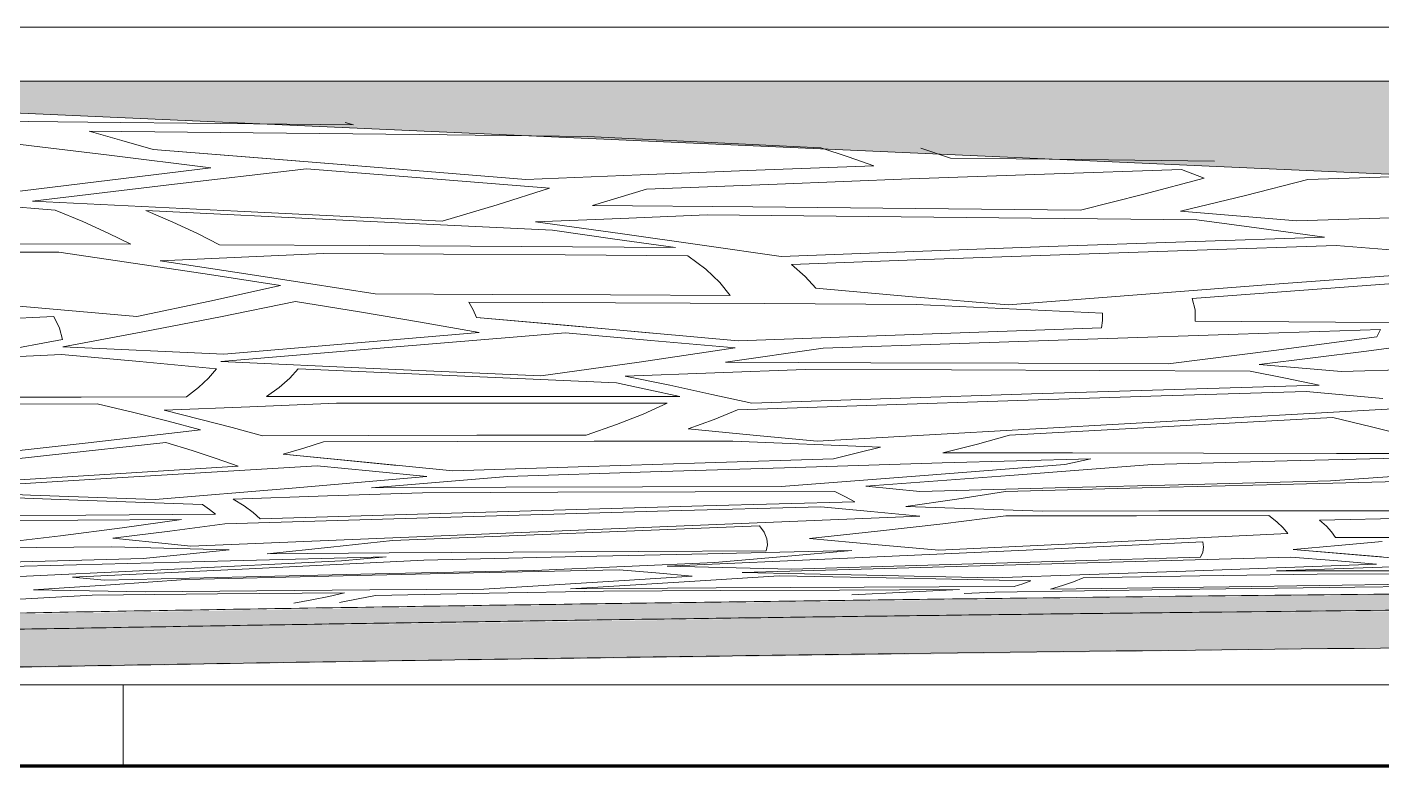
# Model space of a CAD drawing. Header units: metres. Extents: x -199 to 506, y -5 to 23.
# Drawn here: x 294.803 to 297.315, y -1.369 to 0 of the extents above; entities that cross this region are included whole.
import ezdxf

# ---------------------------------------------------------------- set-up
doc = ezdxf.new("R2010")
doc.units = ezdxf.units.M
for name, color, linetype, lineweight in [('06MUREXT', 92, 'Continuous', 9), ('14HATCH-1', 14, 'Continuous', 5), ('46BANQ', 8, 'Continuous', 5), ('46BANQ-1', 8, 'Continuous', 13), ('70LINEA_1_0', 6, 'Continuous', 80)]:
    doc.layers.add(name, color=color, linetype=linetype, lineweight=lineweight)

# ---------------------------------------------------------------- blocks, each defined once
blk = doc.blocks.new('FP_65-601rSouthElevEjeF Paint')
at = {"layer": '14HATCH-1'}
for p, q in [((-11.4682, -0.1737), (-11.226, -0.1761)), ((-11.226, -0.1761), (-10.9812, -0.1786)), ((-11.2236, -0.1928), (-10.9197, -0.1959)), ((-11.1631, -0.21), (-11.2236, -0.1928)), ((-10.9812, -0.1786), (-10.7338, -0.1813)), ((-10.9197, -0.1959), (-10.6119, -0.1991)), ((-10.7338, -0.1813), (-10.7495, -0.1769)), ((-10.6119, -0.1991), (-10.3, -0.2026)), ((-11.187, -0.2373), (-11.3818, -0.2136)), ((-11.1054, -0.2271), (-11.1631, -0.21)), ((-9.8675, -0.2238), (-10.3, -0.2026)), ((-9.8171, -0.2405), (-9.8675, -0.2238)), ((-9.6273, -0.2427), (-9.6818, -0.2244)), ((-10.9983, -0.2608), (-11.187, -0.2373)), ((-10.7563, -0.2549), (-11.1054, -0.2271)), ((-10.8718, -0.2456), (-11.1054, -0.2271)), ((-10.6415, -0.264), (-10.8718, -0.2456)), ((-9.7693, -0.257), (-9.8171, -0.2405)), ((-9.6273, -0.2427), (-9.3835, -0.2456)), ((-9.3835, -0.2456), (-9.1375, -0.2487)), ((-11.373, -0.3065), (-10.9983, -0.2608)), ((-11.0762, -0.2925), (-10.8207, -0.2624)), ((-10.5941, -0.2805), (-10.8207, -0.2624)), ((-10.4145, -0.2822), (-10.7563, -0.2549)), ((-10.4145, -0.2822), (-10.2026, -0.2736)), ((-10.2026, -0.2736), (-9.9875, -0.2652)), ((-9.9875, -0.2652), (-9.7693, -0.257)), ((-9.7026, -0.2815), (-9.4527, -0.2725)), ((-9.4527, -0.2725), (-9.199, -0.2637)), ((-9.1569, -0.2799), (-9.199, -0.2637)), ((-8.965, -0.2822), (-8.6271, -0.2714)), ((-11.3286, -0.3228), (-11.0762, -0.2925)), ((-10.3707, -0.2985), (-10.5941, -0.2805)), ((-10.4676, -0.3292), (-10.3707, -0.2985)), ((-10.291, -0.3307), (-10.1906, -0.3002)), ((-10.1906, -0.3002), (-9.9486, -0.2908)), ((-9.9486, -0.2908), (-9.7026, -0.2815)), ((-9.269, -0.3098), (-9.1569, -0.2799)), ((-9.0804, -0.3119), (-8.965, -0.2822)), ((-11.2869, -0.3391), (-11.4963, -0.3218)), ((-10.9489, -0.3413), (-11.3286, -0.3228)), ((-9.3861, -0.3394), (-9.269, -0.3098)), ((-9.2008, -0.3413), (-9.0804, -0.3119)), ((-11.2355, -0.3605), (-11.2869, -0.3391)), ((-11.0685, -0.3615), (-11.1187, -0.3401)), ((-10.7415, -0.3584), (-11.1187, -0.3401)), ((-10.5697, -0.3597), (-10.9489, -0.3413)), ((-10.5697, -0.3597), (-10.4676, -0.3292)), ((-10.291, -0.3307), (-9.9933, -0.3334)), ((-10.2381, -0.3545), (-10.0779, -0.3481)), ((-10.0779, -0.3481), (-9.7794, -0.3508)), ((-9.9933, -0.3334), (-9.6917, -0.3363)), ((-9.7794, -0.3508), (-9.477, -0.3538)), ((-9.6917, -0.3363), (-9.3861, -0.3394)), ((-8.9849, -0.3588), (-9.2008, -0.3413)), ((-8.9849, -0.3588), (-8.7536, -0.3513)), ((-11.1887, -0.3816), (-11.2355, -0.3605)), ((-11.023, -0.3825), (-11.0685, -0.3615)), ((-10.3648, -0.3766), (-10.7415, -0.3584)), ((-10.3965, -0.361), (-10.2381, -0.3545)), ((-10.2393, -0.3827), (-10.3965, -0.361)), ((-10.2494, -0.3928), (-10.3648, -0.3766)), ((-9.477, -0.3538), (-9.1706, -0.3569)), ((-9.0507, -0.3732), (-9.1706, -0.3569)), ((-8.9338, -0.3894), (-9.0507, -0.3732)), ((-11.3634, -0.4015), (-11.1465, -0.4025)), ((-11.1465, -0.4025), (-11.1887, -0.3816)), ((-10.9821, -0.4033), (-11.023, -0.3825)), ((-10.1371, -0.4087), (-10.2494, -0.3928)), ((-10.0876, -0.4041), (-10.2393, -0.3827)), ((-9.4452, -0.4069), (-9.1914, -0.398)), ((-9.1914, -0.398), (-8.9338, -0.3894)), ((-11.5201, -0.4163), (-11.28, -0.4173)), ((-11.1376, -0.4382), (-11.28, -0.4173)), ((-11.092, -0.4334), (-10.9415, -0.4265)), ((-10.9821, -0.4033), (-10.7046, -0.4049)), ((-10.9415, -0.4265), (-10.7893, -0.4197)), ((-10.7893, -0.4197), (-10.5668, -0.4209)), ((-10.7046, -0.4049), (-10.4229, -0.4067)), ((-10.5668, -0.4209), (-10.3417, -0.4223)), ((-10.4229, -0.4067), (-10.1371, -0.4087)), ((-10.3417, -0.4223), (-10.1139, -0.4239)), ((-10.0809, -0.4489), (-10.1139, -0.4239)), ((-9.9413, -0.4251), (-10.0876, -0.4041)), ((-9.9413, -0.4251), (-9.6952, -0.4159)), ((-9.6952, -0.4159), (-9.4452, -0.4069)), ((-9.6749, -0.4309), (-9.4244, -0.4219)), ((-9.4244, -0.4219), (-9.1701, -0.4131)), ((-9.1701, -0.4131), (-8.912, -0.4045)), ((-8.7091, -0.4212), (-8.912, -0.4045)), ((-11.0007, -0.4588), (-11.1376, -0.4382)), ((-10.9538, -0.454), (-11.0919, -0.4334)), ((-10.0547, -0.4734), (-10.0809, -0.4489)), ((-9.9216, -0.4401), (-9.6749, -0.4309)), ((-9.8965, -0.4623), (-9.9216, -0.4401)), ((-9.0179, -0.4761), (-8.5091, -0.4378)), ((-10.8691, -0.4791), (-11.0007, -0.4588)), ((-10.8209, -0.4744), (-10.9538, -0.454)), ((-10.6934, -0.4944), (-10.8209, -0.4744)), ((-10.0353, -0.4976), (-10.0547, -0.4734)), ((-9.877, -0.4841), (-9.8965, -0.4623)), ((-9.5201, -0.5148), (-9.0179, -0.4761)), ((-9.1794, -0.5031), (-8.6682, -0.465)), ((-10.9998, -0.508), (-10.8691, -0.4791)), ((-10.6934, -0.4944), (-10.4767, -0.4953)), ((-10.4767, -0.4953), (-10.2573, -0.4964)), ((-10.2573, -0.4964), (-10.0353, -0.4976)), ((-9.6973, -0.4996), (-9.877, -0.4841)), ((-9.5201, -0.5148), (-9.6973, -0.4996)), ((-11.1355, -0.5365), (-11.3821, -0.5145)), ((-11.1355, -0.5365), (-10.9998, -0.508)), ((-10.9804, -0.5368), (-10.8415, -0.5084)), ((-10.7229, -0.5279), (-10.8415, -0.5084)), ((-10.5202, -0.5096), (-10.2478, -0.5108)), ((-10.5117, -0.5239), (-10.5202, -0.5096)), ((-10.5057, -0.5381), (-10.5117, -0.5239)), ((-10.2478, -0.5108), (-9.9712, -0.5122)), ((-9.9712, -0.5122), (-9.6905, -0.5138)), ((-9.3455, -0.5299), (-9.6905, -0.5138)), ((-9.1738, -0.5241), (-9.1794, -0.5031)), ((-9.1734, -0.5448), (-9.1738, -0.5241)), ((-11.4853, -0.5458), (-11.2891, -0.5363)), ((-11.2785, -0.5577), (-11.2891, -0.5363)), ((-11.1242, -0.5649), (-10.9804, -0.5368)), ((-10.6093, -0.5471), (-10.7229, -0.5279)), ((-10.5007, -0.566), (-10.6093, -0.5471)), ((-10.2603, -0.5598), (-10.5057, -0.5381)), ((-10.3415, -0.5526), (-10.5057, -0.5381)), ((-9.347, -0.5573), (-9.3451, -0.5437)), ((-9.3451, -0.5437), (-9.3455, -0.5299)), ((-9.1734, -0.5448), (-8.9132, -0.5466)), ((-8.9132, -0.5466), (-8.6498, -0.5485)), ((-11.2733, -0.5788), (-11.2785, -0.5577)), ((-11.2729, -0.5927), (-11.1242, -0.5649)), ((-10.974, -0.6064), (-10.5007, -0.566)), ((-10.6618, -0.5931), (-10.341, -0.5665)), ((-10.1797, -0.567), (-10.3415, -0.5526)), ((-10.1824, -0.5807), (-10.341, -0.5665)), ((-10.0204, -0.5812), (-10.2603, -0.5598)), ((-10.0204, -0.5812), (-9.7989, -0.5731)), ((-9.7989, -0.5731), (-9.5744, -0.5651)), ((-9.6106, -0.5863), (-9.3541, -0.5775)), ((-9.5744, -0.5651), (-9.347, -0.5573)), ((-9.3541, -0.5775), (-9.0939, -0.569)), ((-9.0939, -0.569), (-8.83, -0.5607)), ((-9.0277, -0.5992), (-8.8365, -0.574)), ((-8.8562, -0.6003), (-8.6621, -0.5752)), ((-8.8365, -0.574), (-8.83, -0.5607)), ((-11.4229, -0.6066), (-11.2733, -0.5788)), ((-10.974, -0.6064), (-11.2729, -0.5927)), ((-10.9798, -0.6199), (-10.6618, -0.5931)), ((-10.2041, -0.6207), (-10.0261, -0.5946)), ((-10.0261, -0.5946), (-10.1824, -0.5807)), ((-10.0443, -0.6211), (-9.8634, -0.5952)), ((-9.8633, -0.5952), (-9.6106, -0.5863)), ((-9.2233, -0.6242), (-9.0277, -0.5992)), ((-9.0547, -0.625), (-8.8562, -0.6003)), ((-11.4738, -0.6158), (-11.2748, -0.6065)), ((-11.1302, -0.6199), (-11.2748, -0.6065)), ((-10.9879, -0.6332), (-11.1302, -0.6199)), ((-10.6837, -0.6332), (-10.9797, -0.6199)), ((-10.3867, -0.6465), (-10.2041, -0.6207)), ((-10.0443, -0.6211), (-9.7748, -0.6219)), ((-9.7748, -0.6219), (-9.5011, -0.6229)), ((-9.5011, -0.6229), (-9.2233, -0.6242)), ((-8.9022, -0.6385), (-9.0547, -0.625)), ((-11.0208, -0.6681), (-11.0023, -0.6508)), ((-11.0023, -0.6508), (-10.9879, -0.6332)), ((-10.8714, -0.6679), (-10.852, -0.6506)), ((-10.852, -0.6506), (-10.8366, -0.6332)), ((-10.5419, -0.6463), (-10.8366, -0.6332)), ((-10.3867, -0.6465), (-10.6837, -0.6332)), ((-10.2462, -0.6594), (-10.5419, -0.6463)), ((-10.2299, -0.6467), (-10.0639, -0.6405)), ((-10.1473, -0.6638), (-10.2299, -0.6467)), ((-10.0639, -0.6405), (-9.8963, -0.6345)), ((-9.8963, -0.6345), (-9.6255, -0.6354)), ((-9.6255, -0.6354), (-9.3505, -0.6364)), ((-9.3505, -0.6364), (-9.0715, -0.6377)), ((-9.0064, -0.6506), (-9.0715, -0.6377)), ((-8.9438, -0.6633), (-9.0064, -0.6506)), ((-8.9022, -0.6385), (-8.6617, -0.6315)), ((-11.0433, -0.6851), (-11.0208, -0.6681)), ((-10.8948, -0.6848), (-10.8714, -0.6679)), ((-10.1864, -0.6721), (-10.2462, -0.6594)), ((-10.1291, -0.6847), (-10.1864, -0.6721)), ((-10.0693, -0.6806), (-10.1473, -0.6638)), ((-9.4769, -0.6798), (-9.2121, -0.6715)), ((-9.2367, -0.6836), (-8.9677, -0.6755)), ((-9.2121, -0.6715), (-8.9438, -0.6633)), ((-8.8258, -0.6883), (-8.9677, -0.6755)), ((-11.4315, -0.6862), (-11.2388, -0.6856)), ((-11.4253, -0.6988), (-11.209, -0.6981)), ((-11.2388, -0.6856), (-11.0433, -0.6851)), ((-11.1408, -0.7145), (-11.209, -0.6981)), ((-10.9259, -0.7036), (-10.7656, -0.6972)), ((-10.8948, -0.6848), (-10.6439, -0.6846)), ((-10.7656, -0.6972), (-10.564, -0.697)), ((-10.6439, -0.6846), (-10.3886, -0.6845)), ((-10.564, -0.697), (-10.3597, -0.6969)), ((-10.3886, -0.6845), (-10.1291, -0.6847)), ((-10.3597, -0.6969), (-10.1526, -0.6969)), ((-10.1966, -0.7171), (-10.1526, -0.6969)), ((-9.9956, -0.6971), (-10.0693, -0.6806)), ((-10.0219, -0.7092), (-9.7638, -0.7004)), ((-9.9956, -0.6971), (-9.7381, -0.6883)), ((-9.7638, -0.7004), (-9.502, -0.6919)), ((-9.7381, -0.6883), (-9.4769, -0.6798)), ((-9.502, -0.6919), (-9.2367, -0.6836)), ((-9.2829, -0.7339), (-8.6858, -0.7008)), ((-11.0771, -0.7305), (-11.1408, -0.7145)), ((-11.0845, -0.7102), (-10.9259, -0.7036)), ((-11.0195, -0.7263), (-11.0845, -0.7102)), ((-10.9589, -0.7421), (-11.0195, -0.7263)), ((-10.2465, -0.7368), (-10.1966, -0.7171)), ((-10.1136, -0.7445), (-10.0654, -0.727)), ((-10.0654, -0.727), (-10.0219, -0.7092)), ((-9.5177, -0.7562), (-8.9184, -0.7234)), ((-8.8467, -0.7408), (-8.9184, -0.7234)), ((-11.2257, -0.7704), (-11.0176, -0.7462)), ((-11.0176, -0.7462), (-11.0771, -0.7305)), ((-10.9025, -0.7575), (-10.9589, -0.7421)), ((-10.3023, -0.7562), (-10.2465, -0.7368)), ((-9.993, -0.756), (-10.1136, -0.7445)), ((-9.874, -0.7672), (-9.2829, -0.7339)), ((-8.7802, -0.7578), (-8.8467, -0.7408)), ((-11.4383, -0.7943), (-11.2257, -0.7704)), ((-11.2972, -0.7935), (-11.0818, -0.7697)), ((-11.033, -0.7847), (-11.0818, -0.7697)), ((-10.9025, -0.7575), (-10.7052, -0.7569)), ((-10.8256, -0.7801), (-10.7891, -0.7687)), ((-10.7891, -0.7687), (-10.5405, -0.768)), ((-10.7052, -0.7569), (-10.5051, -0.7565)), ((-10.5405, -0.768), (-10.2875, -0.7675)), ((-10.5051, -0.7565), (-10.3023, -0.7562)), ((-10.2875, -0.7675), (-10.0303, -0.7673)), ((-9.7568, -0.7783), (-10.0303, -0.7673)), ((-9.874, -0.7672), (-9.993, -0.756)), ((-9.7994, -0.7892), (-9.7568, -0.7783)), ((-9.6412, -0.7892), (-9.5772, -0.7729)), ((-9.5772, -0.7729), (-9.5177, -0.7562)), ((-11.5169, -0.8169), (-11.2972, -0.7935)), ((-10.9882, -0.7993), (-11.033, -0.7847)), ((-10.9473, -0.8136), (-10.9882, -0.7993)), ((-10.8641, -0.7914), (-10.8256, -0.7801)), ((-10.7052, -0.8072), (-10.8641, -0.7914)), ((-10.7578, -0.802), (-10.8641, -0.7914)), ((-10.653, -0.8123), (-10.7578, -0.802)), ((-10.082, -0.8073), (-9.8439, -0.8)), ((-9.8439, -0.8), (-9.7994, -0.7892)), ((-9.6423, -0.8078), (-9.3667, -0.8)), ((-9.6412, -0.7892), (-9.4012, -0.7893)), ((-9.4149, -0.8105), (-9.3667, -0.8)), ((-9.4012, -0.7893), (-9.158, -0.7896)), ((-9.158, -0.7896), (-8.9115, -0.7901)), ((-9.0028, -0.8039), (-8.7495, -0.7975)), ((-8.9115, -0.7901), (-8.6617, -0.7907)), ((-11.5119, -0.8486), (-10.9473, -0.8136)), ((-11.1822, -0.836), (-10.8009, -0.8129)), ((-10.6987, -0.8231), (-10.8009, -0.8129)), ((-10.5498, -0.8225), (-10.7052, -0.8072)), ((-10.5981, -0.8331), (-10.6987, -0.8231)), ((-10.5498, -0.8225), (-10.3173, -0.8149)), ((-10.4481, -0.8326), (-10.183, -0.8241)), ((-10.3173, -0.8149), (-10.082, -0.8073)), ((-10.183, -0.8241), (-9.9144, -0.8159)), ((-9.9144, -0.8159), (-9.6423, -0.8078)), ((-9.6758, -0.831), (-9.4149, -0.8105)), ((-9.5169, -0.8309), (-9.2535, -0.8106)), ((-9.2534, -0.8106), (-9.0028, -0.8039)), ((-8.9225, -0.8411), (-8.646, -0.8217)), ((-11.5609, -0.8592), (-11.1822, -0.836)), ((-10.8477, -0.8545), (-10.5981, -0.8331)), ((-10.7004, -0.8538), (-10.4481, -0.8326)), ((-10.7004, -0.8538), (-10.4514, -0.8527)), ((-10.4514, -0.8527), (-10.1981, -0.8519)), ((-10.1981, -0.8519), (-9.9407, -0.8513)), ((-9.9407, -0.8513), (-9.6758, -0.831)), ((-9.7843, -0.851), (-9.5169, -0.8309)), ((-9.6839, -0.8606), (-9.7843, -0.851)), ((-9.525, -0.8604), (-9.2716, -0.8539)), ((-9.4328, -0.8539), (-9.179, -0.8474)), ((-9.2716, -0.8539), (-9.0156, -0.8475)), ((-9.179, -0.8474), (-8.9226, -0.8411)), ((-9.0156, -0.8475), (-8.7569, -0.8414)), ((-11.3324, -0.8674), (-11.5609, -0.8592)), ((-11.2447, -0.8766), (-11.4729, -0.8685)), ((-11.1015, -0.8756), (-11.3324, -0.8674)), ((-11.014, -0.8846), (-11.2447, -0.8766)), ((-11.1015, -0.8756), (-10.8477, -0.8545)), ((-10.9567, -0.8747), (-10.7821, -0.8689)), ((-10.9366, -0.8872), (-10.9567, -0.8747)), ((-10.7821, -0.8689), (-10.606, -0.8632)), ((-10.606, -0.8632), (-10.3553, -0.8622)), ((-10.3553, -0.8622), (-10.1004, -0.8614)), ((-10.1004, -0.8614), (-9.8413, -0.8608)), ((-9.8219, -0.8703), (-9.8413, -0.8608)), ((-9.8044, -0.8796), (-9.8219, -0.8703)), ((-9.7098, -0.8885), (-9.6154, -0.8746)), ((-9.6839, -0.8606), (-9.4328, -0.8539)), ((-9.6154, -0.8746), (-9.525, -0.8604)), ((-11.23, -0.9046), (-10.9893, -0.9029)), ((-11.0007, -0.8938), (-11.014, -0.8846)), ((-10.9893, -0.9029), (-11.0007, -0.8938)), ((-10.9199, -0.8994), (-10.9366, -0.8872)), ((-10.9067, -0.9113), (-10.9199, -0.8994)), ((-10.9067, -0.9113), (-10.6362, -0.9031)), ((-10.6362, -0.9031), (-10.3623, -0.895)), ((-10.4266, -0.9043), (-10.1486, -0.8965)), ((-10.3623, -0.895), (-10.085, -0.8872)), ((-10.1486, -0.8965), (-9.8673, -0.8889)), ((-10.085, -0.8872), (-9.8044, -0.8796)), ((-9.775, -0.8976), (-9.8673, -0.8889)), ((-9.6838, -0.9062), (-9.775, -0.8976)), ((-9.4566, -0.8971), (-9.7098, -0.8885)), ((-9.4566, -0.8971), (-9.2411, -0.8968)), ((-9.2411, -0.8968), (-9.023, -0.8968)), ((-9.023, -0.8968), (-8.8025, -0.8968)), ((-11.4663, -0.9065), (-11.23, -0.9046)), ((-11.4345, -0.9153), (-11.245, -0.9137)), ((-11.2769, -0.9426), (-11.1623, -0.9277)), ((-11.245, -0.9137), (-11.0527, -0.9123)), ((-11.1623, -0.9277), (-11.0527, -0.9123)), ((-11.0741, -0.9341), (-10.9723, -0.9205)), ((-10.9723, -0.9205), (-10.7011, -0.9123)), ((-10.7011, -0.9123), (-10.4266, -0.9043)), ((-10.6613, -0.9516), (-9.9809, -0.9241)), ((-10.3621, -0.9339), (-9.6838, -0.9062)), ((-9.9723, -0.9363), (-9.9809, -0.9241)), ((-9.7625, -0.9343), (-9.6411, -0.9203)), ((-9.6411, -0.9203), (-9.5243, -0.9059)), ((-9.5243, -0.9059), (-9.2824, -0.9056)), ((-9.2824, -0.9056), (-9.0372, -0.9054)), ((-9.0223, -0.9167), (-9.0372, -0.9054)), ((-9.0105, -0.9277), (-9.0223, -0.9167)), ((-9.0016, -0.9383), (-9.0105, -0.9277)), ((-8.9432, -0.9139), (-8.741, -0.9097)), ((-8.9304, -0.9249), (-8.9432, -0.9139)), ((-8.9206, -0.9356), (-8.9304, -0.9249)), ((-11.3964, -0.9571), (-11.2769, -0.9426)), ((-11.1798, -0.9473), (-11.0741, -0.9341)), ((-11.107, -0.9547), (-11.1798, -0.9473)), ((-11.0351, -0.962), (-10.3621, -0.9339)), ((-10.7758, -0.9639), (-10.6613, -0.9516)), ((-9.9675, -0.9482), (-9.9723, -0.9363)), ((-9.9664, -0.9597), (-9.9675, -0.9482)), ((-9.8886, -0.9479), (-9.7625, -0.9343)), ((-9.7678, -0.959), (-9.8886, -0.9479)), ((-9.6489, -0.9696), (-9.3235, -0.9541)), ((-9.4869, -0.9692), (-9.1593, -0.9539)), ((-9.3235, -0.9541), (-9.0016, -0.9383)), ((-9.158, -0.9637), (-9.1593, -0.9539)), ((-8.9137, -0.946), (-8.9206, -0.9356)), ((-8.9137, -0.946), (-8.6902, -0.946)), ((-8.9086, -0.961), (-8.8267, -0.9536)), ((-11.4227, -0.9652), (-11.1817, -0.9631)), ((-10.9641, -0.969), (-11.1817, -0.9631)), ((-11.1235, -0.9849), (-11.043, -0.9771)), ((-11.0351, -0.962), (-11.107, -0.9547)), ((-11.043, -0.9771), (-10.9641, -0.969)), ((-10.894, -0.9759), (-10.7758, -0.9639)), ((-10.894, -0.9759), (-10.6678, -0.9744)), ((-10.6678, -0.9744), (-10.4381, -0.973)), ((-10.4381, -0.973), (-10.2052, -0.9718)), ((-10.3414, -0.982), (-10.0768, -0.976)), ((-10.2052, -0.9718), (-9.969, -0.9708)), ((-10.0768, -0.976), (-9.8097, -0.9702)), ((-9.969, -0.9708), (-9.9664, -0.9597)), ((-9.9352, -0.9813), (-9.8097, -0.9702)), ((-9.8178, -0.9843), (-9.4869, -0.9692)), ((-9.649, -0.9696), (-9.7678, -0.959)), ((-9.1635, -0.9825), (-9.1594, -0.9732)), ((-9.1594, -0.9732), (-9.158, -0.9637)), ((-8.9921, -0.9683), (-8.9086, -0.961)), ((-8.8688, -0.9786), (-8.9921, -0.9683)), ((-8.9097, -0.9752), (-8.9921, -0.9683)), ((-8.8281, -0.982), (-8.9097, -0.9752)), ((-8.7473, -0.9886), (-8.8688, -0.9786)), ((-11.5295, -1.0042), (-11.2473, -0.9965)), ((-11.3736, -0.9919), (-11.1235, -0.9849)), ((-11.2547, -1.0193), (-10.9274, -1.0039)), ((-11.2473, -0.9965), (-10.9619, -0.989)), ((-11.078, -1.0051), (-10.7563, -0.9892)), ((-10.9619, -0.989), (-10.6732, -0.9816)), ((-10.9274, -1.0039), (-10.6036, -0.9882)), ((-10.7563, -0.9892), (-10.6732, -0.9816)), ((-10.6036, -0.9882), (-10.3414, -0.982)), ((-10.3991, -1.0068), (-10.0642, -0.992)), ((-10.1521, -0.999), (-9.8178, -0.9843)), ((-9.9218, -1.0044), (-10.1521, -0.999)), ((-10.0642, -0.992), (-9.9352, -0.9813)), ((-10.0133, -1.011), (-9.5059, -0.9965)), ((-9.9218, -1.0044), (-9.1635, -0.9825)), ((-9.5059, -0.9965), (-8.9965, -0.9822)), ((-9.1911, -1.0082), (-8.8376, -0.9951)), ((-9.0225, -1.0078), (-8.6671, -0.995)), ((-8.9167, -0.9888), (-8.9965, -0.9822)), ((-8.8376, -0.9951), (-8.9167, -0.9888)), ((-11.4032, -1.0207), (-11.078, -1.0051)), ((-11.1956, -1.0249), (-11.2547, -1.0193)), ((-11.1956, -1.0249), (-10.9326, -1.0187)), ((-11.184, -1.0335), (-11.0443, -1.0236)), ((-11.0443, -1.0236), (-10.7792, -1.0175)), ((-10.9326, -1.0187), (-10.6671, -1.0126)), ((-10.7792, -1.0175), (-10.5116, -1.0116)), ((-10.6671, -1.0126), (-10.3992, -1.0068)), ((-10.5116, -1.0116), (-10.2415, -1.0059)), ((-10.3609, -1.0339), (-10.2323, -1.0258)), ((-10.1735, -1.0117), (-10.2415, -1.0059)), ((-10.2323, -1.0258), (-10.1062, -1.0174)), ((-10.2003, -1.033), (-10.0713, -1.025)), ((-10.1062, -1.0174), (-10.1735, -1.0117)), ((-10.0713, -1.025), (-9.9448, -1.0167)), ((-9.782, -1.016), (-10.0133, -1.011)), ((-9.713, -1.0215), (-9.9448, -1.0167)), ((-9.5477, -1.0209), (-9.782, -1.016)), ((-9.4781, -1.0263), (-9.713, -1.0215)), ((-9.5477, -1.0209), (-9.1911, -1.0082)), ((-9.493, -1.0317), (-9.4781, -1.0263)), ((-9.4195, -1.035), (-9.3992, -1.0278)), ((-9.3992, -1.0278), (-9.3811, -1.0204)), ((-9.3811, -1.0204), (-9.1649, -1.017)), ((-9.1649, -1.017), (-8.9475, -1.0136)), ((-9.0225, -1.0078), (-8.7386, -1.0074)), ((-8.9475, -1.0136), (-8.6618, -1.0133)), ((-11.3863, -1.0621), (-11.2182, -1.0525)), ((-11.3269, -1.0431), (-11.184, -1.0335)), ((-11.1192, -1.0465), (-11.3269, -1.0431)), ((-11.2182, -1.0525), (-10.9861, -1.0505)), ((-11.1192, -1.0465), (-10.9127, -1.0448)), ((-10.9861, -1.0505), (-10.7507, -1.0487)), ((-10.9127, -1.0448), (-10.7036, -1.0432)), ((-10.7798, -1.0552), (-10.7507, -1.0487)), ((-10.7254, -1.0598), (-10.6933, -1.0531)), ((-10.7036, -1.0432), (-10.492, -1.0418)), ((-10.6933, -1.0531), (-10.4825, -1.0493)), ((-10.492, -1.0418), (-10.3609, -1.0339)), ((-10.4825, -1.0493), (-10.2704, -1.0455)), ((-10.3317, -1.0408), (-10.2003, -1.033)), ((-10.3317, -1.0408), (-10.0613, -1.0393)), ((-10.2703, -1.0455), (-10.0528, -1.0443)), ((-10.0613, -1.0393), (-9.7871, -1.0381)), ((-10.0528, -1.0443), (-9.8328, -1.0433)), ((-9.8328, -1.0433), (-9.6104, -1.0424)), ((-9.8099, -1.0524), (-9.7095, -1.0475)), ((-9.7871, -1.0381), (-9.5091, -1.037)), ((-9.7095, -1.0475), (-9.6104, -1.0424)), ((-9.6015, -1.0498), (-9.5448, -1.047)), ((-9.5448, -1.047), (-9.2126, -1.0423)), ((-9.5091, -1.037), (-9.493, -1.0317)), ((-9.442, -1.0418), (-9.4195, -1.035)), ((-9.442, -1.0418), (-9.1103, -1.0371)), ((-9.2126, -1.0423), (-8.8775, -1.0379)), ((-9.1103, -1.0371), (-8.7759, -1.0326)), ((-8.8775, -1.0379), (-8.5398, -1.0337)), ((-10.8442, -1.0675), (-10.811, -1.0615)), ((-10.811, -1.0615), (-10.7798, -1.0552)), ((-10.7597, -1.0661), (-10.7254, -1.0598))]:
    blk.add_line(p, q, dxfattribs=at)

msp = doc.modelspace()

# ---------------------------------------------------------------- hatches: boundary and pattern name
at = {"layer": '14HATCH-1'}
h = msp.add_hatch(dxfattribs=at)
h.set_pattern_fill('FP_19', color=256, style=0, pattern_type=2)
h.set_pattern_definition([(0, (393.819, -1.25), (3.81, 0.288), [1.143, -2.667]), (0, (396.105, -1.221), (3.81, 0.288), [0.952, -2.857]), (0, (395.914, -1.207), (3.81, 0.288), [0.762, -3.048]), (0, (394.771, -1.135), (3.81, 0.288), [0.571, -0.571, 0.762, -1.905]), (0, (394.771, -1.12), (3.81, 0.288), [0.762, -0.19, 0.952, -1.905]), (0, (393.057, -1.063), (3.81, 0.288), [0.952, -2.857]), (0, (396.676, -1.048), (3.81, 0.288), [0.952, -2.857]), (90, (393.057, -1.192), (-3.81, 0.288), [0.043, -0.245]), (90, (393.628, -0.976), (-3.81, 0.288), [0.029, -0.259]), (90, (393.819, -1.25), (-3.81, 0.288), [0.043, -0.245]), (90, (394.2, -0.99), (-3.81, 0.288), [0.014, -0.274]), (90, (394.39, -1.106), (-3.81, 0.288), [0.043, -0.245]), (90, (394.771, -1.207), (-3.81, 0.288), [0.072, -0.216]), (90, (395.152, -1.005), (-3.81, 0.288), [0.043, -0.245]), (90, (395.533, -1.12), (-3.81, 0.288), [0.058, -0.231]), (90, (395.724, -1.12), (-3.81, 0.288), [0.058, -0.231]), (90, (396.105, -1.25), (-3.81, 0.288), [0.029, -0.259]), (90, (396.676, -1.207), (-3.81, 0.288), [0.072, -0.216]), (4.326, (393.438, -1.221), (0.0002886, 0.2878418), [1.146, -2.675]), (4.326, (393.819, -1.207), (0.0002886, 0.2878418), [0.573, -3.248]), (4.326, (395.533, -1.048), (0.0002886, 0.2878418), [0.764, -3.057]), (4.326, (395.533, -1.034), (0.0002886, 0.2878418), [0.573, -3.248]), (175.674, (394.2, -1.063), (-3.8098254, 0.0003809), [0.191, -3.63]), (175.674, (393.438, -1.221), (-3.8098254, 0.0003809), [0.382, -3.439]), (175.674, (394.581, -1.135), (-3.8098254, 0.0003809), [0.382, -3.439]), (175.674, (395.533, -1.063), (-3.8098254, 0.0003809), [0.382, -3.439]), (175.674, (396.676, -1.005), (-3.8098254, 0.0003809), [0.573, -3.248]), (175.674, (396.676, -1.019), (-3.8098254, 0.0003809), [0.382, -3.439]), (175.674, (396.486, -0.99), (-3.8098254, 0.0003809), [0.382, -3.439]), (175.674, (395.343, -1.25), (-3.8098254, 0.0003809), [0.573, -3.248]), (2.166, (396.486, -1.077), (3.80972243, -1.22e-05), [0.381, -7.244]), (2.166, (395.533, -1.149), (3.80972243, -1.22e-05), [0.381, -7.244]), (2.166, (394.2, -1.063), (3.80972243, -1.22e-05), [0.763, -6.863]), (2.166, (394.39, -0.99), (3.80972243, -1.22e-05), [0.763, -6.863]), (2.166, (394.39, -1.063), (3.80972243, -1.22e-05), [0.763, -6.863]), (2.166, (396.676, -1.005), (3.80972243, -1.22e-05), [0.763, -6.863]), (2.166, (393.057, -1.149), (3.80972243, -1.22e-05), [1.144, -6.482]), (2.166, (393.057, -1.135), (3.80972243, -1.22e-05), [1.144, -6.482]), (2.166, (393.057, -1.019), (3.80972243, -1.22e-05), [1.144, -6.482]), (8.603, (394.962, -1.034), (-0.0001161, 0.2882256), [0.193, -3.661]), (8.603, (396.676, -1.048), (-0.00011614, 0.2882256), [0.193, -2.312, 0.385, -0.963]), (8.603, (396.295, -1.077), (-0.00011614, 0.2882256), [0.385, -3.468]), (8.603, (394.009, -1.048), (-0.0001161, 0.2882256), [0.385, -3.468]), (8.603, (393.819, -1.048), (-0.0001161, 0.2882256), [0.385, -3.468]), (8.603, (395.152, -1.019), (-0.00011614, 0.2882256), [0.578, -3.275]), (171.397, (394.2, -1.091), (0.0001161, 0.2882256), [0.193, -3.661]), (171.397, (396.676, -1.12), (0.00011614, 0.2882256), [0.193, -3.661]), (171.397, (395.914, -1.207), (0.00011614, 0.2882256), [0.385, -3.468]), (171.397, (395.724, -1.192), (0.00011614, 0.2882256), [0.385, -3.468]), (171.397, (396.105, -0.99), (0.00011614, 0.2882256), [0.385, -3.468]), (171.397, (393.057, -1.135), (0.0001161, 0.2882256), [0.385, -3.468]), (171.397, (394.962, -1.25), (0.0001161, 0.2882256), [0.578, -3.275]), (177.834, (396.295, -1.077), (-3.80972243, -1.22e-05), [0.763, -6.863]), (177.834, (396.486, -1.091), (-3.80972243, -1.22e-05), [0.763, -6.863]), (177.834, (393.628, -1.235), (-3.80972243, -1.22e-05), [0.381, -7.244]), (177.834, (394.771, -1.12), (-3.80972243, -1.22e-05), [0.381, -7.244]), (177.834, (395.533, -1.034), (-3.80972243, -1.22e-05), [0.381, -7.244])])
h.paths.add_polyline_path([(318.1356, -1.1986), (318.1364, -1.1037), (318.1492, -1.0911), (318.2539, -1.0935), (318.2864, -1.1056), (318.3129, -1.1281), (318.33, -1.1583), (318.334, -1.1671), (318.334, -0.1), (316.3406, -0.1), (316.3406, -1.1201), (318.1353, -1.1985)])
h.paths.add_polyline_path([(314.2314, -1.0261), (314.2314, -0.1), (306.442, -0.1), (306.442, -0.679), (314.1542, -1.0227)])
h.paths.add_polyline_path([(305.842, -0.6522), (305.842, -0.1), (293.45, -0.1), (305.7452, -0.6479)])
h = msp.add_hatch(dxfattribs=at)
h.set_pattern_fill('FP_17', color=256, angle=90, style=0, pattern_type=2)
h.set_pattern_definition([(359.771, (393.438, -0.002), (1.9126, 1.89737), [0.571, -1.333]), (359.771, (394.581, 0.184), (1.9126, 1.89737), [0.476, -1.429]), (359.771, (394.487, 0.28), (1.9126, 1.89737), [0.381, -1.524]), (359.771, (393.917, 0.759), (1.9126, 1.89737), [0.286, -0.286, 0.381, -0.952]), (359.771, (393.917, 0.854), (1.9126, 1.89737), [0.381, -0.095, 0.476, -0.952]), (359.771, (393.062, 1.238), (1.9126, 1.89737), [0.476, -1.429]), (359.771, (394.872, 1.326), (1.9126, 1.89737), [0.476, -1.429]), (89.771, (393.058, 0.381), (-1.89737, 1.9126), [0.286, -1.619]), (89.771, (393.35, 1.809), (-1.89737, 1.9126), [0.191, -1.715]), (89.771, (393.438, -0.002), (-1.89737, 1.9126), [0.286, -1.619]), (89.771, (393.635, 1.712), (-1.89737, 1.9126), [0.095, -1.81]), (89.771, (393.727, 0.95), (-1.89737, 1.9126), [0.286, -1.619]), (89.771, (393.915, 0.282), (-1.89737, 1.9126), [0.476, -1.429]), (89.771, (394.111, 1.615), (-1.89737, 1.9126), [0.286, -1.619]), (89.771, (394.298, 0.852), (-1.89737, 1.9126), [0.381, -1.524]), (89.771, (394.394, 0.852), (-1.89737, 1.9126), [0.381, -1.524]), (89.771, (394.581, -0.006), (-1.89737, 1.9126), [0.191, -1.715]), (89.771, (394.868, 0.279), (-1.89737, 1.9126), [0.476, -1.429]), (44.771, (393.248, 0.19), (0.007614, 1.90493), [0.808, -1.886]), (44.771, (393.439, 0.284), (0.007614, 1.90493), [0.404, -2.29]), (44.771, (394.3, 1.329), (0.007614, 1.90493), [0.539, -2.155]), (44.771, (394.301, 1.424), (0.007614, 1.90493), [0.404, -2.29]), (134.771, (393.633, 1.236), (-1.90493, 0.007614), [0.135, -2.559]), (134.771, (393.248, 0.19), (-1.90493, 0.007614), [0.269, -2.425]), (134.771, (393.822, 0.759), (-1.90493, 0.007614), [0.269, -2.425]), (134.771, (394.3, 1.233), (-1.90493, 0.007614), [0.269, -2.425]), (134.771, (394.873, 1.612), (-1.90493, 0.007614), [0.404, -2.29]), (134.771, (394.872, 1.517), (-1.90493, 0.007614), [0.269, -2.425]), (134.771, (394.778, 1.708), (-1.90493, 0.007614), [0.269, -2.425]), (134.771, (394.2, -0.005), (-1.90493, 0.007614), [0.404, -2.29]), (26.336, (394.776, 1.136), (1.905115, -0.007616), [0.213, -4.047]), (26.336, (394.298, 0.662), (1.905115, -0.007616), [0.213, -4.047]), (26.336, (393.633, 1.236), (1.905115, -0.007616), [0.426, -3.834]), (26.336, (393.73, 1.712), (1.905115, -0.007616), [0.426, -3.834]), (26.336, (393.728, 1.236), (1.905115, -0.007616), [0.426, -3.834]), (26.336, (394.873, 1.612), (1.905115, -0.007616), [0.426, -3.834]), (26.336, (393.059, 0.667), (1.905115, -0.007616), [0.639, -3.621]), (26.336, (393.06, 0.762), (1.905115, -0.007616), [0.639, -3.621]), (26.336, (393.063, 1.524), (1.905115, -0.007616), [0.639, -3.621]), (63.206, (394.015, 1.425), (0.007613, 1.905115), [0.213, -4.047]), (63.206, (394.872, 1.326), (0.007613, 1.905115), [0.213, -2.556, 0.426, -1.065]), (63.206, (394.68, 1.137), (0.007613, 1.905115), [0.426, -3.834]), (63.206, (393.538, 1.332), (0.007613, 1.905115), [0.426, -3.834]), (63.206, (393.443, 1.332), (0.007613, 1.905115), [0.426, -3.834]), (63.206, (394.111, 1.52), (0.007613, 1.905115), [0.639, -3.621]), (116.336, (393.632, 1.045), (0.007616, 1.905115), [0.213, -4.047]), (116.336, (394.87, 0.85), (0.007616, 1.905115), [0.213, -4.047]), (116.336, (394.487, 0.28), (0.007616, 1.905115), [0.426, -3.834]), (116.336, (394.392, 0.376), (0.007616, 1.905115), [0.426, -3.834]), (116.336, (394.588, 1.708), (0.007616, 1.905115), [0.426, -3.834]), (116.336, (393.06, 0.762), (0.007616, 1.905115), [0.426, -3.834]), (116.336, (394.009, -0.004), (0.007616, 1.905115), [0.639, -3.621]), (153.206, (394.68, 1.137), (-1.905115, 0.007613), [0.426, -3.834]), (153.206, (394.775, 1.041), (-1.905115, 0.007613), [0.426, -3.834]), (153.206, (393.343, 0.094), (-1.905115, 0.007613), [0.213, -4.047]), (153.206, (393.917, 0.854), (-1.905115, 0.007613), [0.213, -4.047]), (153.206, (394.301, 1.424), (-1.905115, 0.007613), [0.213, -4.047])])
h.paths.add_polyline_path([(318.1349, -1.2285), (318.1339, -1.1985), (316.6162, -1.1931), (316.3406, -1.1925), (316.3406, -1.22), (316.6163, -1.2231), (317.8426, -1.2281), (318.0606, -1.2284)])
h.paths.add_polyline_path([(291.7243, -1.1866), (293.951, -1.1328), (295.8313, -1.1002), (297.5747, -1.0791), (299.567, -1.0648), (301.1357, -1.0597), (302.8052, -1.0598), (304.9845, -1.0678), (305.842, -1.0725), (305.842, -1.0425), (303.6769, -1.0319), (301.6761, -1.029), (300.1899, -1.0319), (298.6644, -1.0399), (297.1389, -1.0535), (295.8313, -1.07), (294.3057, -1.0957), (292.7802, -1.1293), (291.7243, -1.1566)])
h.paths.add_polyline_path([(314.2314, -1.1796), (314.2314, -1.1496), (311.5225, -1.1051), (308.9073, -1.0708), (306.442, -1.0469), (306.442, -1.0769), (309.5611, -1.1085), (312.6736, -1.1529), (314.1377, -1.178)])
h = msp.add_hatch(dxfattribs=at)
h.set_pattern_fill('FP_18', color=256, style=0, pattern_type=2)
h.set_pattern_definition([(45, (393.263, 0), (0, 0.29981328), [0.066, -0.358]), (45, (393.235, 0.122), (0, 0.29981328), [0.106, -0.318]), (45, (393.113, 0), (0, 0.29981328), [0.066, -0.358]), (45, (393.235, 0.272), (0, 0.29981328), [0.04, -0.384]), (45, (393.085, 0.122), (0, 0.29981328), [0.106, -0.318])])
h.paths.add_polyline_path([(318.1348, -1.2985), (318.1348, -1.2985), (318.1349, -1.2285), (316.753, -1.224), (316.3406, -1.2246), (316.3406, -1.29), (316.6163, -1.2931), (317.8372, -1.2981), (318.1339, -1.2985)])
h.paths.add_polyline_path([(291.7243, -1.2566), (293.8752, -1.2043), (295.3954, -1.1765), (297.1389, -1.1535), (298.8823, -1.1385), (300.5475, -1.1308), (301.9334, -1.129), (303.6769, -1.1319), (305.4204, -1.1401), (305.842, -1.1425), (305.842, -1.0725), (303.6769, -1.0619), (301.4976, -1.0593), (299.7541, -1.0639), (298.0106, -1.0753), (296.4851, -1.0913), (294.7416, -1.1178), (292.9981, -1.1542), (291.7243, -1.1866), (291.7243, -1.216)])
h.paths.add_polyline_path([(314.2314, -1.2496), (314.2314, -1.1796), (311.0867, -1.1288), (307.981, -1.0908), (306.442, -1.0769), (306.442, -1.1469), (309.0386, -1.1722), (311.7405, -1.2084), (314.1377, -1.2479)])

# ---------------------------------------------------------------- linework, layer by layer
at = {"layer": '06MUREXT'}
for p, q in [((294.1532, -1.2192), (305.803, -1.2192)), ((294.981, -1.2192), (294.981, -1.3692))]:
    msp.add_line(p, q, dxfattribs=at)
at = {"layer": '46BANQ'}
for p, q in [((305.842, 0), (293.45, 0)), ((292.47, -0.1), (305.842, -0.1)), ((305.842, -0.6522), (293.45, -0.1))]:
    msp.add_line(p, q, dxfattribs=at)
at = {"layer": '46BANQ-1'}
for points, knots in [([(305.842, -1.0425), (305.3191, -1.0388), (304.2733, -1.033), (302.7045, -1.0283), (301.1357, -1.0281), (299.7631, -1.0324), (298.5865, -1.0393), (297.6061, -1.0475), (296.7891, -1.0563), (296.1355, -1.0648), (295.6453, -1.0717), (295.1551, -1.0794), (294.5016, -1.0908), (293.3579, -1.1131), (292.3777, -1.1378), (291.7243, -1.1566)], [0, 0, 0, 0, 0.111111, 0.222222, 0.333333, 0.444444, 0.513889, 0.583333, 0.652778, 0.6875, 0.722222, 0.756944, 0.791667, 0.861111, 1, 1, 1, 1]), ([(291.7243, -1.1866), (292.0184, -1.1782), (292.6064, -1.1623), (293.4886, -1.1411), (294.2238, -1.1261), (294.812, -1.1154), (295.2531, -1.1079), (295.6943, -1.101), (296.1355, -1.0948), (296.5767, -1.0891), (297.1649, -1.0822), (297.9002, -1.0749), (299.0768, -1.0659), (300.5475, -1.0591), (302.3123, -1.0576), (304.0772, -1.062), (305.2537, -1.0684), (305.842, -1.0725)], [-1, -1, -1, -1, -0.9375, -0.875, -0.8125, -0.78125, -0.75, -0.71875, -0.6875, -0.65625, -0.625, -0.5625, -0.5, -0.375, -0.25, -0.125, 0, 0, 0, 0]), ([(291.7243, -1.2566), (291.9857, -1.2491), (292.5084, -1.2348), (293.2925, -1.2156), (294.0768, -1.1989), (294.7303, -1.1867), (295.2531, -1.1779), (295.776, -1.1698), (296.691, -1.1571), (297.8022, -1.1454), (298.9787, -1.1368), (299.9592, -1.1318), (300.9396, -1.129), (301.9201, -1.1281), (302.9006, -1.129), (304.2079, -1.1327), (305.1884, -1.1379), (305.842, -1.1425)], [0, 0, 0, 0, 0.055556, 0.111111, 0.166667, 0.222222, 0.25, 0.277778, 0.333333, 0.444444, 0.513889, 0.583333, 0.652778, 0.722222, 0.791667, 0.861111, 1, 1, 1, 1])]:
    msp.add_open_spline(points, degree=3, knots=knots, dxfattribs=at)
at = {"layer": '70LINEA_1_0'}
msp.add_line((282.7552, -1.3692), (391.931, -1.3692), dxfattribs=at)

# ---------------------------------------------------------------- block references
at = {"layer": '46BANQ'}
msp.add_blockref('FP_65-601rSouthElevEjeF Paint', (306.142, 0), dxfattribs=at)

doc.saveas('drawing.dxf')
